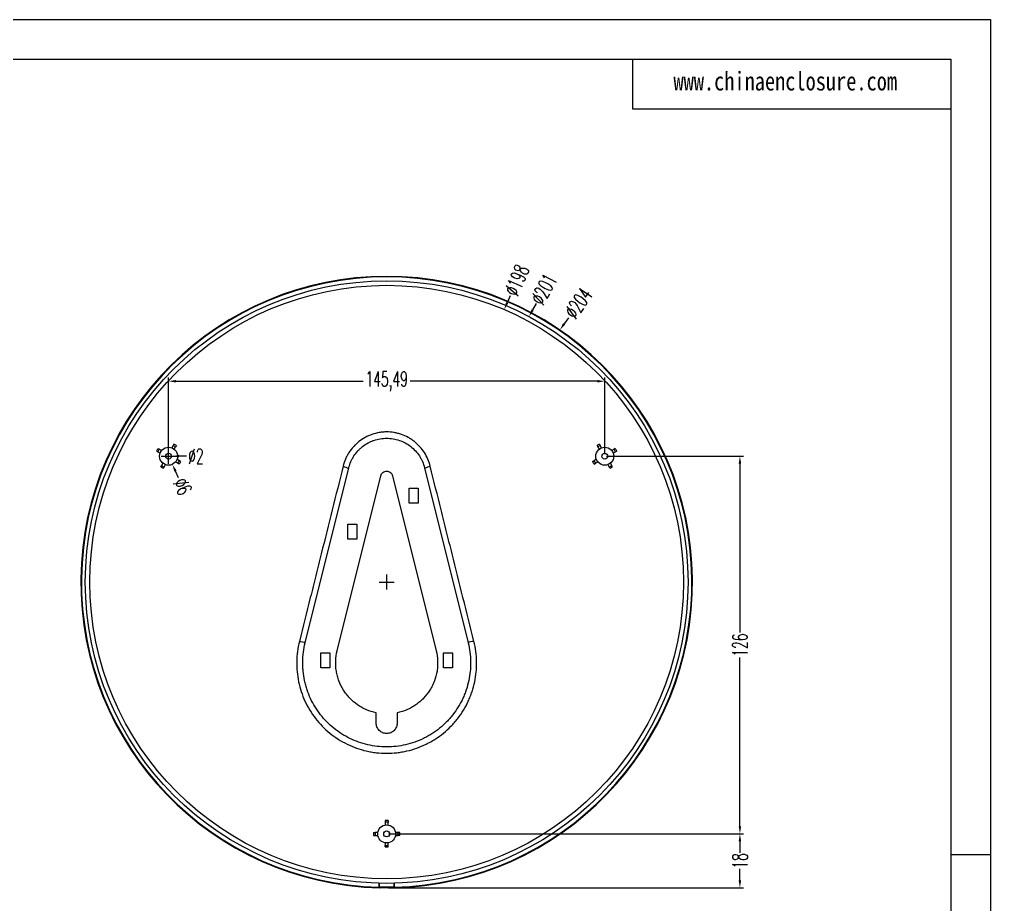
# Model space of a CAD drawing. Header units: inches. Extents: x -1125 to 2189, y 556 to 1115.
# Drawn here: x 289 to 612.9, y 819.1 to 1114.4 of the extents above; entities that cross this region are included whole.
import ezdxf

# ---------------------------------------------------------------- set-up
doc = ezdxf.new("R2010")
doc.units = ezdxf.units.IN
doc.layers.add('文字', color=81, linetype='Continuous')
doc.styles.add('SLDTEXTSTYLE2', font='TXT', dxfattribs={"width": 0.6, "bigfont": 'bigfont'})
doc.styles.add('宋体', font='', dxfattribs={"width": 0.8, "height": 3.5})
doc.styles.get('宋体').set_extended_font_data('SimSun')
doc.dimstyles.new('5', dxfattribs={"dimtxt": 5, "dimasz": 2.5, "dimexe": 1.25, "dimexo": 0.625, "dimtad": 0, "dimtxsty": 'SLDTEXTSTYLE2', "dimcen": 2.5, "dimclrd": 3, "dimclre": 3, "dimclrt": 256, "dimadec": 0, "dimazin": 0, "dimtfac": 1, "dimtofl": 0, "dimtmove": 0, "dimatfit": 3, "dimfxl": 1, "dimarcsym": 0})

# ---------------------------------------------------------------- blocks, each defined once
blk = doc.blocks.new('*D126')
at = {"color": 3, "lineweight": -2}
for p, q in [((338.7, 969.35), (338.7, 994.98)), ((484.2, 969.35), (484.2, 994.98)), ((341.2, 993.73), (403.57, 993.73)), ((481.7, 993.73), (419.32, 993.73))]:
    blk.add_line(p, q, dxfattribs=at)
at = {"color": 3}
for points in [[(341.2, 994.14), (341.2, 993.31), (338.7, 993.73)], [(481.7, 994.14), (481.7, 993.31), (484.2, 993.73)]]:
    blk.add_solid(points, dxfattribs=at)
at = {"layer": 'Defpoints', "color": 0}
for p in [(484.2, 993.73), (338.7, 968.72), (484.2, 968.72)]:
    blk.add_point(p, dxfattribs=at)
at = {"insert": (411.45, 993.73), "char_height": 5, "attachment_point": 5, "style": 'SLDTEXTSTYLE2'}
blk.add_mtext('145,49', dxfattribs=at)
blk = doc.blocks.new('*D127')
at = {"color": 3, "lineweight": -2}
for p, q in [((484.82, 968.72), (530.51, 968.72)), ((529.26, 966.22), (529.26, 909.85)), ((529.26, 845.22), (529.26, 901.6)), ((412.07, 842.72), (530.51, 842.72))]:
    blk.add_line(p, q, dxfattribs=at)
at = {"color": 3}
for points in [[(528.84, 966.22), (529.68, 966.22), (529.26, 968.72)], [(528.84, 845.22), (529.68, 845.22), (529.26, 842.72)]]:
    blk.add_solid(points, dxfattribs=at)
at = {"layer": 'Defpoints', "color": 0}
for p in [(484.2, 968.72), (529.26, 968.72), (411.45, 842.72)]:
    blk.add_point(p, dxfattribs=at)
at = {"insert": (529.26, 905.72), "char_height": 5, "attachment_point": 5, "rotation": 90, "style": 'SLDTEXTSTYLE2'}
blk.add_mtext('126', dxfattribs=at)
blk = doc.blocks.new('*D128')
at = {"color": 3, "lineweight": -2}
for p, q in [((412.07, 842.72), (530.51, 842.72)), ((529.26, 840.22), (529.26, 836.35)), ((529.26, 827.22), (529.26, 831.1)), ((412.07, 824.72), (530.51, 824.72))]:
    blk.add_line(p, q, dxfattribs=at)
at = {"color": 3}
for points in [[(528.84, 840.22), (529.68, 840.22), (529.26, 842.72)], [(528.84, 827.22), (529.68, 827.22), (529.26, 824.72)]]:
    blk.add_solid(points, dxfattribs=at)
at = {"layer": 'Defpoints', "color": 0}
for p in [(411.45, 842.72), (411.45, 824.72), (529.26, 824.72)]:
    blk.add_point(p, dxfattribs=at)
at = {"insert": (529.26, 833.72), "char_height": 5, "attachment_point": 5, "rotation": 90, "style": 'SLDTEXTSTYLE2'}
blk.add_mtext('18', dxfattribs=at)
blk = doc.blocks.new('*D129')
at = {"color": 3, "lineweight": -2}
for p, q in [((452.62, 1022.22), (451.63, 1019.93)), ((408.95, 926.72), (413.95, 926.72)), ((411.45, 924.22), (411.45, 929.22))]:
    blk.add_line(p, q, dxfattribs=at)
at = {"color": 3}
blk.add_solid([(451.25, 1020.09), (452.01, 1019.76), (450.64, 1017.63)], dxfattribs=at)
at = {"layer": 'Defpoints', "color": 0}
for p in [(450.64, 1017.63), (372.26, 835.81)]:
    blk.add_point(p, dxfattribs=at)
at = {"insert": (454.85, 1027.39), "char_height": 5, "attachment_point": 5, "rotation": 66.6791, "style": 'SLDTEXTSTYLE2'}
blk.add_mtext('∅198', dxfattribs=at)
blk = doc.blocks.new('*D130')
at = {"color": 3, "lineweight": -2}
for p, q in [((461.3, 1019.7), (460.12, 1017.5)), ((408.95, 926.72), (413.95, 926.72)), ((411.45, 924.22), (411.45, 929.22))]:
    blk.add_line(p, q, dxfattribs=at)
at = {"color": 3}
blk.add_solid([(459.75, 1017.69), (460.48, 1017.3), (458.94, 1015.29)], dxfattribs=at)
at = {"layer": 'Defpoints', "color": 0}
for p in [(458.94, 1015.29), (363.96, 838.15)]:
    blk.add_point(p, dxfattribs=at)
at = {"insert": (463.84, 1024.44), "char_height": 5, "attachment_point": 5, "rotation": 61.8031, "style": 'SLDTEXTSTYLE2'}
blk.add_mtext('∅201', dxfattribs=at)
blk = doc.blocks.new('*D132')
at = {"color": 3, "lineweight": -2}
for p, q in [((472.04, 1014.91), (470.62, 1012.85)), ((408.95, 926.72), (413.95, 926.72)), ((411.45, 924.22), (411.45, 929.22))]:
    blk.add_line(p, q, dxfattribs=at)
at = {"color": 3}
blk.add_solid([(470.28, 1013.09), (470.97, 1012.62), (469.21, 1010.79)], dxfattribs=at)
at = {"layer": 'Defpoints', "color": 0}
for p in [(469.21, 1010.79), (353.69, 842.65)]:
    blk.add_point(p, dxfattribs=at)
at = {"insert": (475.37, 1019.76), "char_height": 5, "attachment_point": 5, "rotation": 55.5104, "style": 'SLDTEXTSTYLE2'}
blk.add_mtext('∅204', dxfattribs=at)
blk = doc.blocks.new('*D143')
at = {"color": 3, "lineweight": -2}
for p, q in [((336.2, 968.72), (341.2, 968.72)), ((338.7, 966.22), (338.7, 971.22)), ((342.07, 961.46), (341.02, 963.73))]:
    blk.add_line(p, q, dxfattribs=at)
at = {"color": 3}
blk.add_solid([(341.4, 963.91), (340.64, 963.56), (339.97, 966)], dxfattribs=at)
at = {"layer": 'Defpoints', "color": 0}
for p in [(337.44, 971.44), (339.97, 966)]:
    blk.add_point(p, dxfattribs=at)
at = {"insert": (343.39, 958.63), "char_height": 5, "attachment_point": 5, "rotation": 294.9052, "style": 'SLDTEXTSTYLE2'}
blk.add_mtext('∅6', dxfattribs=at)
blk = doc.blocks.new('*D144')
at = {"color": 3, "lineweight": -2}
for p, q in [((336.2, 968.72), (341.2, 968.72)), ((338.7, 966.22), (338.7, 971.22)), ((344.7, 968.72), (342.2, 968.72))]:
    blk.add_line(p, q, dxfattribs=at)
at = {"color": 3}
blk.add_solid([(342.2, 969.14), (342.2, 968.3), (339.7, 968.72)], dxfattribs=at)
at = {"layer": 'Defpoints', "color": 0}
for p in [(337.7, 968.72), (339.7, 968.72)]:
    blk.add_point(p, dxfattribs=at)
at = {"insert": (347.83, 968.72), "char_height": 5, "attachment_point": 5, "style": 'SLDTEXTSTYLE2'}
blk.add_mtext('∅2', dxfattribs=at)

msp = doc.modelspace()

# ---------------------------------------------------------------- linework, layer by layer
for p, q in [((-175.443, 1114.426), (612.857, 1114.426)), ((612.857, 1114.426), (612.857, 557.043)), ((-148.9, 1101.155), (599.586, 1101.155)), ((493.418, 1101.155), (493.418, 1084.567)), ((599.586, 1101.155), (599.586, 570.314)), ((493.418, 1084.567), (599.586, 1084.567)), ((612.857, 835.735), (599.586, 835.735))]:
    msp.add_line(p, q)
at = {"color": 7, "linetype": 'Continuous', "lineweight": 15}
for p, q in [((340.212, 972.333), (339.749, 971.532)), ((340.454, 972.752), (340.212, 972.333)), ((341.078, 971.833), (340.212, 972.333)), ((340.615, 971.032), (341.078, 971.833)), ((341.325, 972.262), (341.078, 971.833)), ((481.574, 972.262), (481.821, 971.833)), ((482.687, 972.333), (481.821, 971.833)), ((481.821, 971.833), (482.284, 971.032)), ((482.445, 972.752), (482.687, 972.333)), ((483.15, 971.532), (482.687, 972.333)), ((334.708, 970.45), (335.091, 970.229)), ((335.591, 971.095), (335.091, 970.229)), ((335.091, 970.229), (335.892, 969.767)), ((335.208, 971.316), (335.591, 971.095)), ((336.392, 970.633), (335.591, 971.095)), ((487.308, 971.095), (486.507, 970.633)), ((487.007, 969.767), (487.808, 970.229)), ((487.691, 971.316), (487.308, 971.095)), ((487.808, 970.229), (487.308, 971.095)), ((488.191, 970.45), (487.808, 970.229)), ((336.087, 965.189), (336.329, 965.608)), ((336.791, 966.409), (336.329, 965.608)), ((336.329, 965.608), (337.195, 965.108)), ((337.195, 965.108), (337.657, 965.909)), ((341.015, 966.808), (341.816, 966.346)), ((342.316, 967.212), (341.515, 967.674)), ((341.816, 966.346), (342.316, 967.212)), ((342.282, 966.077), (341.816, 966.346)), ((342.782, 966.943), (342.316, 967.212)), ((480.117, 966.943), (480.583, 967.212)), ((481.384, 967.674), (480.583, 967.212)), ((480.583, 967.212), (481.083, 966.346)), ((480.617, 966.077), (481.083, 966.346)), ((481.083, 966.346), (481.884, 966.808)), ((485.242, 965.909), (485.704, 965.108)), ((485.704, 965.108), (486.57, 965.608)), ((486.57, 965.608), (486.108, 966.409)), ((486.812, 965.189), (486.57, 965.608)), ((336.948, 964.679), (337.195, 965.108)), ((384.281, 906.495), (398.836, 964.866)), ((394.955, 903.833), (409.509, 962.204)), ((413.39, 962.204), (427.944, 903.833)), ((424.063, 964.866), (438.618, 906.495)), ((485.951, 964.679), (485.704, 965.108)), ((418.95, 958.085), (421.95, 958.085)), ((418.95, 953.085), (418.95, 958.085)), ((421.95, 958.085), (421.95, 953.085)), ((421.95, 953.085), (418.95, 953.085)), ((398.45, 946.085), (401.45, 946.085)), ((398.45, 941.085), (398.45, 946.085)), ((401.45, 946.085), (401.45, 941.085)), ((401.45, 941.085), (398.45, 941.085)), ((389.45, 903.085), (392.45, 903.085)), ((389.45, 898.085), (389.45, 903.085)), ((392.45, 903.085), (392.45, 898.085)), ((430.45, 903.085), (433.45, 903.085)), ((430.45, 898.085), (430.45, 903.085)), ((433.45, 903.085), (433.45, 898.085)), ((392.45, 898.085), (389.45, 898.085)), ((433.45, 898.085), (430.45, 898.085)), ((407.95, 879.72), (407.95, 883.085)), ((414.95, 883.085), (414.95, 879.72)), ((410.95, 847.141), (410.95, 846.603)), ((410.95, 846.603), (410.95, 845.679)), ((411.95, 846.603), (410.95, 846.603)), ((411.95, 847.141), (411.95, 846.603)), ((411.95, 845.679), (411.95, 846.603)), ((407.072, 843.22), (407.567, 843.22)), ((407.083, 842.22), (407.567, 842.22)), ((407.567, 843.22), (407.567, 842.22)), ((408.491, 843.22), (407.567, 843.22)), ((407.567, 842.22), (408.491, 842.22)), ((415.332, 843.22), (414.408, 843.22)), ((414.408, 842.22), (415.332, 842.22)), ((415.332, 842.22), (415.332, 843.22)), ((415.827, 843.22), (415.332, 843.22)), ((415.816, 842.22), (415.332, 842.22)), ((410.95, 839.762), (410.95, 838.838)), ((411.95, 838.838), (411.95, 839.762)), ((410.95, 838.838), (411.95, 838.838)), ((410.95, 838.396), (410.95, 838.838)), ((411.95, 838.396), (411.95, 838.838)), ((408.95, 826.252), (408.95, 824.951)), ((408.974, 824.951), (408.974, 826.251)), ((413.925, 826.251), (413.925, 824.951)), ((413.95, 824.951), (413.95, 826.252)), ((408.95, 824.951), (408.974, 824.951)), ((409.15, 824.946), (409.15, 824.746)), ((409.15, 824.746), (409.242, 824.744)), ((409.242, 824.744), (409.242, 824.944)), ((413.657, 824.944), (413.657, 824.744)), ((413.657, 824.744), (413.75, 824.746)), ((413.75, 824.746), (413.75, 824.946)), ((413.925, 824.951), (413.95, 824.951))]:
    msp.add_line(p, q, dxfattribs=at)
for centre, radius in [((411.45, 926.72), 100.5), ((411.45, 926.72), 99), ((338.703, 968.72), 3), ((484.196, 968.72), 3), ((338.703, 968.72), 1), ((484.196, 968.72), 1), ((411.45, 842.72), 3), ((411.45, 842.72), 1)]:
    msp.add_circle(centre, radius, dxfattribs=at)
for radius, start, end in [(102, 271.29207, 268.70793), (101.8, 271.40721, 268.59279)]:
    msp.add_arc((411.45, 926.72), radius, start, end, dxfattribs=at)
for points, knots in [([(425.97, 965.369), (425.775, 966.18), (425.516, 966.964), (424.872, 968.478), (424.487, 969.21), (423.588, 970.617), (423.084, 971.276), (421.977, 972.501), (421.373, 973.067), (420.389, 973.845), (420.05, 974.091), (419.357, 974.55), (419.002, 974.765), (417.913, 975.362), (417.155, 975.7), (415.968, 976.114), (415.565, 976.235), (414.758, 976.442), (414.351, 976.528), (413.124, 976.736), (412.296, 976.806), (411.038, 976.807), (410.617, 976.789), (409.786, 976.72), (409.373, 976.668), (408.146, 976.461), (407.341, 976.255), (406.154, 975.843), (405.762, 975.689), (405.001, 975.35), (404.629, 975.166), (403.54, 974.569), (402.848, 974.112), (401.864, 973.335), (401.546, 973.061), (400.939, 972.494), (400.649, 972.199), (399.818, 971.281), (399.316, 970.624), (398.642, 969.571), (398.432, 969.21), (398.045, 968.476), (397.868, 968.103), (397.383, 966.965), (397.124, 966.18), (396.929, 965.369)], [0, 0, 0, 0, 0.0625, 0.0625, 0.125, 0.125, 0.1875, 0.1875, 0.25, 0.25, 0.28125, 0.28125, 0.3125, 0.3125, 0.375, 0.375, 0.40625, 0.40625, 0.4375, 0.4375, 0.5, 0.5, 0.53125, 0.53125, 0.5625, 0.5625, 0.625, 0.625, 0.65625, 0.65625, 0.6875, 0.6875, 0.75, 0.75, 0.78125, 0.78125, 0.8125, 0.8125, 0.875, 0.875, 0.90625, 0.90625, 0.9375, 0.9375, 1, 1, 1, 1]), ([(398.836, 964.866), (399.009, 965.559), (399.238, 966.236), (399.668, 967.227), (399.826, 967.554), (400.167, 968.188), (400.35, 968.497), (400.933, 969.397), (401.37, 969.962), (402.099, 970.759), (402.355, 971.017), (402.884, 971.506), (403.158, 971.739), (404.003, 972.401), (404.601, 972.793), (405.549, 973.31), (405.875, 973.47), (406.536, 973.761), (406.87, 973.893), (407.886, 974.243), (408.58, 974.42), (409.999, 974.659), (410.726, 974.721), (412.177, 974.72), (412.893, 974.66), (414.304, 974.423), (415, 974.247), (416.371, 973.775), (417.028, 973.484), (418.285, 972.801), (418.885, 972.409), (420.026, 971.517), (420.554, 971.028), (421.519, 969.974), (421.958, 969.408), (422.548, 968.499), (422.733, 968.187), (423.073, 967.554), (423.229, 967.232), (423.657, 966.248), (423.888, 965.569), (424.063, 964.866)], [0, 0, 0, 0, 0.0625, 0.0625, 0.09375, 0.09375, 0.125, 0.125, 0.1875, 0.1875, 0.21875, 0.21875, 0.25, 0.25, 0.3125, 0.3125, 0.34375, 0.34375, 0.375, 0.375, 0.4375, 0.4375, 0.5, 0.5, 0.5625, 0.5625, 0.625, 0.625, 0.6875, 0.6875, 0.75, 0.75, 0.8125, 0.8125, 0.875, 0.875, 0.90625, 0.90625, 0.9375, 0.9375, 1, 1, 1, 1]), ([(396.929, 965.369), (395.72, 960.528), (394.506, 955.669), (392.074, 945.936), (390.855, 941.062), (389.027, 933.737), (388.418, 931.295), (387.202, 926.415), (386.596, 923.978), (384.777, 916.67), (383.568, 911.805), (382.359, 906.947)], [0, 0, 0, 0, 0.25, 0.25, 0.5, 0.5, 0.625, 0.625, 0.75, 0.75, 1, 1, 1, 1]), ([(440.54, 906.947), (439.332, 911.806), (438.12, 916.679), (435.692, 926.432), (434.477, 931.312), (432.649, 938.636), (432.039, 941.077), (430.822, 945.951), (430.213, 948.384), (428.391, 955.677), (427.179, 960.528), (425.97, 965.369)], [0, 0, 0, 0, 0.25, 0.25, 0.5, 0.5, 0.625, 0.625, 0.75, 0.75, 1, 1, 1, 1]), ([(409.509, 962.204), (409.563, 962.421), (409.65, 962.622), (409.893, 962.996), (410.042, 963.159), (410.393, 963.433), (410.587, 963.539), (411.008, 963.684), (411.226, 963.72), (411.671, 963.721), (411.89, 963.684), (412.31, 963.54), (412.505, 963.434), (412.855, 963.16), (413.005, 962.997), (413.247, 962.625), (413.336, 962.421), (413.39, 962.204)], [0, 0, 0, 0, 0.125, 0.125, 0.25, 0.25, 0.375, 0.375, 0.5, 0.5, 0.625, 0.625, 0.75, 0.75, 0.875, 0.875, 1, 1, 1, 1]), ([(382.359, 906.947), (381.798, 904.729), (381.5, 902.49), (381.429, 899.103), (381.469, 897.968), (381.681, 895.691), (381.85, 894.568), (382.545, 891.251), (383.252, 889.103), (385.173, 884.946), (386.351, 883.014), (388.433, 880.331), (389.18, 879.471), (390.783, 877.83), (391.623, 877.063), (393.381, 875.632), (394.297, 874.968), (396.207, 873.744), (397.202, 873.183), (400.295, 871.665), (402.433, 870.906), (405.2, 870.262), (405.758, 870.149), (406.883, 869.954), (407.452, 869.872), (409.164, 869.675), (410.302, 869.61), (412.572, 869.609), (413.705, 869.673), (415.399, 869.865), (415.963, 869.946), (417.09, 870.139), (417.654, 870.253), (420.449, 870.899), (422.586, 871.66), (425.138, 872.908), (425.643, 873.172), (426.639, 873.731), (427.133, 874.027), (428.579, 874.952), (429.5, 875.619), (431.258, 877.048), (432.094, 877.81), (433.285, 879.026), (433.672, 879.444), (434.423, 880.304), (434.788, 880.747), (436.54, 883.001), (437.716, 884.931), (438.908, 887.502), (439.132, 888.024), (439.552, 889.084), (439.748, 889.623), (440.287, 891.245), (440.581, 892.338), (441.045, 894.547), (441.214, 895.663), (441.374, 897.353), (441.411, 897.92), (441.454, 899.059), (441.458, 899.632), (441.402, 902.48), (441.101, 904.729), (440.54, 906.947)], [0, 0, 0, 0, 0.0625, 0.0625, 0.09375, 0.09375, 0.125, 0.125, 0.1875, 0.1875, 0.25, 0.25, 0.28125, 0.28125, 0.3125, 0.3125, 0.34375, 0.34375, 0.375, 0.375, 0.4375, 0.4375, 0.453125, 0.453125, 0.46875, 0.46875, 0.5, 0.5, 0.53125, 0.53125, 0.546875, 0.546875, 0.5625, 0.5625, 0.625, 0.625, 0.640625, 0.640625, 0.65625, 0.65625, 0.6875, 0.6875, 0.71875, 0.71875, 0.734375, 0.734375, 0.75, 0.75, 0.8125, 0.8125, 0.828125, 0.828125, 0.84375, 0.84375, 0.875, 0.875, 0.90625, 0.90625, 0.921875, 0.921875, 0.9375, 0.9375, 1, 1, 1, 1]), ([(438.618, 906.495), (439.135, 904.422), (439.41, 902.32), (439.455, 899.656), (439.448, 899.122), (439.405, 898.061), (439.369, 897.534), (439.216, 895.959), (439.055, 894.919), (438.616, 892.859), (438.338, 891.839), (437.831, 890.324), (437.647, 889.823), (437.254, 888.838), (437.044, 888.353), (435.928, 885.964), (434.83, 884.168), (433.191, 882.069), (432.851, 881.658), (432.152, 880.861), (431.793, 880.474), (430.684, 879.345), (429.905, 878.638), (428.269, 877.311), (427.412, 876.691), (426.064, 875.831), (425.606, 875.557), (424.681, 875.039), (424.213, 874.793), (421.844, 873.636), (419.858, 872.928), (416.74, 872.204), (415.69, 872.023), (413.58, 871.781), (412.518, 871.721), (409.313, 871.72), (407.218, 871.962), (404.134, 872.673), (403.115, 872.968), (401.102, 873.681), (400.126, 874.091), (398.231, 875.015), (397.312, 875.529), (395.533, 876.661), (394.67, 877.28), (392.183, 879.291), (390.707, 880.794), (389.082, 882.869), (388.768, 883.294), (388.163, 884.164), (387.871, 884.61), (387.034, 885.972), (386.533, 886.903), (385.641, 888.811), (385.249, 889.788), (384.745, 891.287), (384.59, 891.792), (384.309, 892.814), (384.183, 893.332), (383.848, 894.896), (383.685, 895.945), (383.53, 897.529), (383.494, 898.059), (383.451, 899.122), (383.445, 899.656), (383.489, 902.32), (383.765, 904.422), (384.281, 906.495)], [0, 0, 0, 0, 0.0625, 0.0625, 0.078125, 0.078125, 0.09375, 0.09375, 0.125, 0.125, 0.15625, 0.15625, 0.171875, 0.171875, 0.1875, 0.1875, 0.25, 0.25, 0.265625, 0.265625, 0.28125, 0.28125, 0.3125, 0.3125, 0.34375, 0.34375, 0.359375, 0.359375, 0.375, 0.375, 0.4375, 0.4375, 0.46875, 0.46875, 0.5, 0.5, 0.5625, 0.5625, 0.59375, 0.59375, 0.625, 0.625, 0.65625, 0.65625, 0.6875, 0.6875, 0.75, 0.75, 0.765625, 0.765625, 0.78125, 0.78125, 0.8125, 0.8125, 0.84375, 0.84375, 0.859375, 0.859375, 0.875, 0.875, 0.90625, 0.90625, 0.921875, 0.921875, 0.9375, 0.9375, 1, 1, 1, 1]), ([(407.95, 883.085), (406.825, 883.321), (405.742, 883.667), (404.181, 884.342), (403.671, 884.593), (402.673, 885.15), (402.185, 885.456), (400.784, 886.434), (399.924, 887.172), (398.747, 888.408), (398.372, 888.844), (397.67, 889.747), (397.345, 890.214), (396.442, 891.654), (395.938, 892.67), (395.333, 894.281), (395.159, 894.826), (394.869, 895.924), (394.752, 896.479), (394.573, 897.597), (394.512, 898.162), (394.445, 899.301), (394.441, 899.878), (394.514, 901.59), (394.676, 902.718), (394.955, 903.833)], [0, 0, 0, 0, 0.125, 0.125, 0.1875, 0.1875, 0.25, 0.25, 0.375, 0.375, 0.4375, 0.4375, 0.5, 0.5, 0.625, 0.625, 0.6875, 0.6875, 0.75, 0.75, 0.8125, 0.8125, 0.875, 0.875, 1, 1, 1, 1]), ([(427.944, 903.833), (428.223, 902.717), (428.384, 901.592), (428.458, 899.893), (428.455, 899.324), (428.389, 898.182), (428.327, 897.609), (428.059, 895.92), (427.769, 894.825), (427.17, 893.225), (426.941, 892.696), (426.434, 891.671), (426.156, 891.174), (425.252, 889.732), (424.557, 888.835), (423.37, 887.587), (422.955, 887.192), (422.092, 886.452), (421.644, 886.104), (420.714, 885.455), (420.232, 885.154), (419.234, 884.597), (418.716, 884.341), (417.145, 883.662), (416.064, 883.319), (414.95, 883.085)], [0, 0, 0, 0, 0.125, 0.125, 0.1875, 0.1875, 0.25, 0.25, 0.375, 0.375, 0.4375, 0.4375, 0.5, 0.5, 0.625, 0.625, 0.6875, 0.6875, 0.75, 0.75, 0.8125, 0.8125, 0.875, 0.875, 1, 1, 1, 1]), ([(414.95, 879.72), (414.95, 879.49), (414.927, 879.262), (414.838, 878.816), (414.771, 878.594), (414.596, 878.17), (414.488, 877.969), (414.235, 877.589), (414.087, 877.409), (413.764, 877.085), (413.588, 876.94), (413.206, 876.684), (413.002, 876.575), (412.581, 876.4), (412.36, 876.333), (411.908, 876.243), (411.68, 876.221), (411.224, 876.22), (410.991, 876.243), (410.542, 876.332), (410.324, 876.399), (409.9, 876.574), (409.695, 876.684), (409.315, 876.937), (409.138, 877.082), (408.812, 877.408), (408.667, 877.586), (408.413, 877.964), (408.304, 878.169), (408.128, 878.593), (408.062, 878.811), (407.973, 879.258), (407.95, 879.49), (407.95, 879.72)], [0, 0, 0, 0, 0.0625, 0.0625, 0.125, 0.125, 0.1875, 0.1875, 0.25, 0.25, 0.3125, 0.3125, 0.375, 0.375, 0.4375, 0.4375, 0.5, 0.5, 0.5625, 0.5625, 0.625, 0.625, 0.6875, 0.6875, 0.75, 0.75, 0.8125, 0.8125, 0.875, 0.875, 0.9375, 0.9375, 1, 1, 1, 1]), ([(413.925, 824.951), (413.913, 824.95), (413.89, 824.95), (413.837, 824.948), (413.762, 824.947), (413.659, 824.944), (413.542, 824.942), (413.414, 824.939), (413.274, 824.937), (413.124, 824.934), (412.964, 824.932), (412.795, 824.929), (412.617, 824.927), (412.434, 824.925), (412.245, 824.924), (412.051, 824.922), (411.853, 824.921), (411.652, 824.921), (411.45, 824.92), (411.248, 824.921), (411.049, 824.921), (410.852, 824.922), (410.657, 824.924), (410.468, 824.925), (410.284, 824.927), (410.107, 824.929), (409.938, 824.932), (409.778, 824.934), (409.627, 824.937), (409.487, 824.939), (409.359, 824.942), (409.242, 824.944), (409.138, 824.947), (409.063, 824.948), (409.009, 824.95), (408.986, 824.95), (408.974, 824.951)], [0, 0, 0, 0, 0.01566891, 0.03134975, 0.06247313, 0.09355849, 0.12478639, 0.15620715, 0.18740113, 0.21848071, 0.24962611, 0.28101119, 0.31230881, 0.34341446, 0.3745098, 0.40577601, 0.43722359, 0.4685777, 0.49999997, 0.53134344, 0.56246682, 0.59355225, 0.62478042, 0.65620117, 0.68739496, 0.71847465, 0.7496205, 0.78100611, 0.81230311, 0.84340873, 0.87450455, 0.90577164, 0.93721898, 0.96857266, 0.98428056, 1, 1, 1, 1]), ([(413.657, 824.744), (413.646, 824.744), (413.625, 824.744), (413.578, 824.743), (413.511, 824.741), (413.419, 824.74), (413.316, 824.738), (413.201, 824.736), (413.076, 824.733), (412.942, 824.731), (412.8, 824.729), (412.649, 824.728), (412.491, 824.726), (412.327, 824.724), (412.159, 824.723), (411.986, 824.722), (411.809, 824.721), (411.63, 824.721), (411.45, 824.72), (411.27, 824.721), (411.092, 824.721), (410.916, 824.722), (410.743, 824.723), (410.574, 824.724), (410.41, 824.726), (410.253, 824.727), (410.102, 824.729), (409.959, 824.731), (409.825, 824.733), (409.7, 824.735), (409.586, 824.738), (409.482, 824.739), (409.389, 824.741), (409.322, 824.743), (409.274, 824.744), (409.253, 824.744), (409.242, 824.744)], [0, 0, 0, 0, 0.0156682, 0.0313497, 0.0624731, 0.0935585, 0.1247864, 0.1562072, 0.1874012, 0.2184807, 0.2496261, 0.2810112, 0.3123088, 0.3434145, 0.3745099, 0.4057762, 0.4372237, 0.4685778, 0.4999995, 0.5313436, 0.5624669, 0.5935524, 0.6247805, 0.6562012, 0.6873951, 0.7184747, 0.7496205, 0.781006, 0.8123031, 0.8434088, 0.8745045, 0.9057715, 0.9372189, 0.9685726, 0.9842798, 1, 1, 1, 1])]:
    msp.add_open_spline(points, degree=3, knots=knots, dxfattribs=at)
for points in [[(341.325, 972.262), (341.035, 972.425), (340.744, 972.589), (340.454, 972.752)], [(482.445, 972.752), (482.155, 972.589), (481.864, 972.425), (481.574, 972.262)], [(335.208, 971.316), (335.041, 971.027), (334.875, 970.739), (334.708, 970.45)], [(488.191, 970.45), (488.024, 970.739), (487.858, 971.027), (487.691, 971.316)], [(336.087, 965.189), (336.374, 965.019), (336.661, 964.849), (336.948, 964.679)], [(342.282, 966.077), (342.448, 966.366), (342.615, 966.655), (342.782, 966.943)], [(396.929, 965.369), (397.547, 965.132), (398.165, 964.893), (398.783, 964.653)], [(425.97, 965.369), (425.352, 965.132), (424.734, 964.893), (424.116, 964.653)], [(480.117, 966.943), (480.284, 966.655), (480.451, 966.366), (480.617, 966.077)], [(485.951, 964.679), (486.238, 964.849), (486.525, 965.019), (486.812, 965.189)], [(382.359, 906.947), (383.012, 906.847), (383.666, 906.748), (384.32, 906.648)], [(440.54, 906.947), (439.887, 906.847), (439.233, 906.748), (438.579, 906.648)], [(411.95, 847.141), (411.616, 847.141), (411.283, 847.141), (410.95, 847.141)], [(407.072, 843.22), (407.075, 842.887), (407.079, 842.554), (407.083, 842.22)], [(415.816, 842.22), (415.82, 842.554), (415.824, 842.887), (415.827, 843.22)], [(410.95, 838.396), (411.283, 838.396), (411.616, 838.396), (411.95, 838.396)]]:
    msp.add_open_spline(points, degree=3, dxfattribs=at)

# ---------------------------------------------------------------- texts
at = {"layer": '文字', "color": 0, "insert": (507.095, 1096.954), "char_height": 6.22854, "width": 109.4295, "attachment_point": 1, "style": '宋体'}
msp.add_mtext('www.chinaenclosure.com', dxfattribs=at)

# ---------------------------------------------------------------- dimensions: what is measured, and where the dimension line sits
for p1, p2, picture, middle in [((372.257, 835.809), (450.642, 1017.632), '*D129', (454.848, 1027.389)), ((363.963, 838.147), (458.936, 1015.294), '*D130', (463.838, 1024.438)), ((353.691, 842.649), (469.208, 1010.792), '*D132', (475.366, 1019.755)), ((337.703, 968.72), (339.703, 968.72), '*D144', (347.828, 968.72)), ((337.44, 971.442), (339.967, 965.999), '*D143', (343.388, 958.63))]:
    dim = msp.add_diameter_dim_2p(p1=p1, p2=p2, dimstyle='5')
    dim.commit()
    dim.dimension.update_dxf_attribs({"geometry": picture, "text_midpoint": middle})
dim = msp.add_linear_dim(base=(484.196, 993.727), p1=(338.703, 968.72), p2=(484.196, 968.72), dimstyle='5')
dim.commit()
dim.dimension.update_dxf_attribs({"geometry": '*D126', "text_midpoint": (411.45, 993.727)})
for base, p2, picture, middle in [((529.258, 968.72), (484.196, 968.72), '*D127', (529.258, 905.72)), ((529.258, 824.72), (411.45, 824.72), '*D128', (529.258, 833.72))]:
    dim = msp.add_linear_dim(base=base, p1=(411.45, 842.72), p2=p2, angle=90, dimstyle='5')
    dim.commit()
    dim.dimension.update_dxf_attribs({"geometry": picture, "text_midpoint": middle})

doc.saveas('drawing.dxf')
